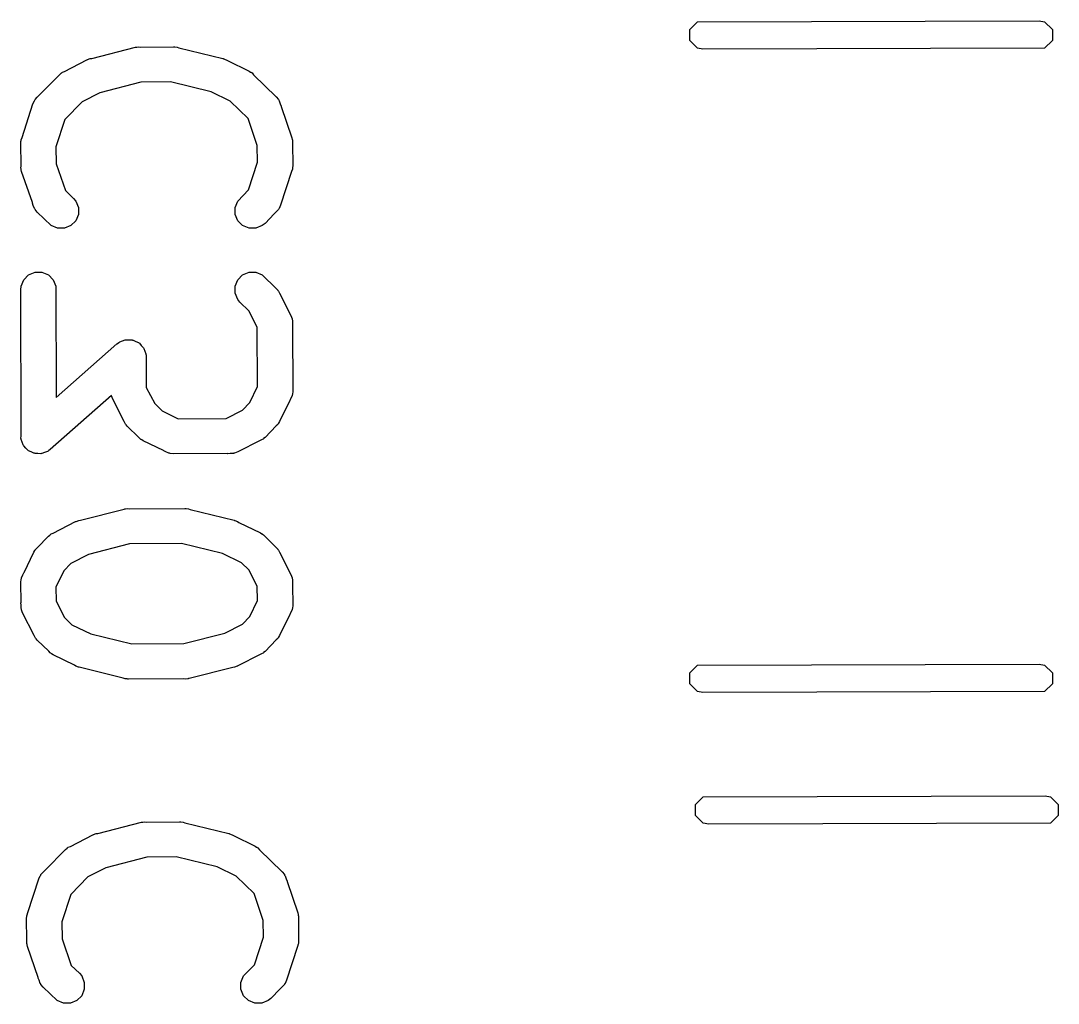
# Model space of a CAD drawing. Extents: x 195 to 310, y -208 to -141.
# Drawn here: x 264.405 to 268.792, y -168.957 to -164.803 of the extents above; entities that cross this region are included whole.
import ezdxf

# ---------------------------------------------------------------- set-up
doc = ezdxf.new("R2010")
doc.units = 0
doc.layers.add('BLACK', color=7, linetype='CONTINUOUS')

msp = doc.modelspace()

# ---------------------------------------------------------------- linework, layer by layer
at = {"layer": 'BLACK', "linetype": 'CONTINUOUS'}
for p, q in [((267.233315, -164.840289), (267.265787, -164.807817)), ((267.265787, -164.807817), (268.711252, -164.80325)), ((268.711252, -164.80325), (268.734213, -164.807817)), ((268.734213, -164.807817), (268.766685, -164.840289)), ((267.233315, -164.886211), (267.233315, -164.840289)), ((268.766685, -164.840289), (268.766685, -164.886211)), ((267.265787, -164.918683), (267.233315, -164.886211)), ((268.766685, -164.886211), (268.734213, -164.918683)), ((264.705501, -164.962851), (264.8902, -164.915334)), ((264.8902, -164.915334), (264.892736, -164.914958)), ((264.892736, -164.914958), (264.893758, -164.914536)), ((264.893758, -164.914536), (264.895719, -164.914518)), ((264.895719, -164.914518), (264.904744, -164.913184)), ((264.904744, -164.913184), (264.912667, -164.914362)), ((264.912667, -164.914362), (265.051247, -164.913095)), ((265.051247, -164.913095), (265.0538, -164.913346)), ((265.0538, -164.913346), (265.054893, -164.913184)), ((265.054893, -164.913184), (265.056764, -164.913638)), ((265.056764, -164.913638), (265.065879, -164.914536)), ((265.065879, -164.914536), (265.073547, -164.917712)), ((265.073547, -164.917712), (265.259913, -164.962953)), ((267.288748, -164.92325), (267.265787, -164.918683)), ((268.734213, -164.918683), (267.288748, -164.92325)), ((264.589823, -165.01732), (264.684373, -164.968632)), ((264.684373, -164.968632), (264.685442, -164.968222)), ((264.685442, -164.968222), (264.685878, -164.9679)), ((264.685878, -164.9679), (264.687121, -164.96758)), ((264.687121, -164.96758), (264.698104, -164.963377)), ((264.698104, -164.963377), (264.705501, -164.962851)), ((265.259913, -164.962953), (265.260992, -164.963338)), ((265.260992, -164.963338), (265.261532, -164.963377)), ((265.261532, -164.963377), (265.262739, -164.963962)), ((265.262739, -164.963962), (265.273759, -164.9679)), ((265.273759, -164.9679), (265.27927, -164.971984)), ((265.27927, -164.971984), (265.370502, -165.016251)), ((264.483158, -165.11847), (264.569643, -165.0303)), ((264.569643, -165.0303), (264.575393, -165.025579)), ((264.575393, -165.025579), (264.576692, -165.024083)), ((264.576692, -165.024083), (264.578102, -165.023356)), ((264.578102, -165.023356), (264.581008, -165.020972)), ((264.581008, -165.020972), (264.589823, -165.01732)), ((265.370502, -165.016251), (265.376798, -165.020214)), ((265.376798, -165.020214), (265.378628, -165.020972)), ((265.378628, -165.020972), (265.379748, -165.02207)), ((265.379748, -165.02207), (265.382945, -165.024083)), ((265.382945, -165.024083), (265.389468, -165.031605)), ((265.389468, -165.031605), (265.485233, -165.125538)), ((264.912645, -165.063056), (264.739215, -165.107674)), ((265.037417, -165.061914), (264.912645, -165.063056)), ((265.21054, -165.10394), (265.037417, -165.061914)), ((264.474826, -165.126964), (264.481455, -165.119322)), ((264.481455, -165.119322), (264.483158, -165.11847)), ((264.739215, -165.107674), (264.66408, -165.146365)), ((265.29035, -165.142666), (265.21054, -165.10394)), ((264.410138, -165.297432), (264.456287, -165.154854)), ((264.456287, -165.154854), (264.462281, -165.141429)), ((264.462281, -165.141429), (264.464046, -165.139393)), ((264.464046, -165.139393), (264.465078, -165.136903)), ((264.465078, -165.136903), (264.474826, -165.126964)), ((264.66408, -165.146365), (264.59129, -165.220574)), ((265.366076, -165.216943), (265.29035, -165.142666)), ((265.485233, -165.125538), (265.494561, -165.136903)), ((265.494561, -165.136903), (265.495592, -165.139393)), ((265.495592, -165.139393), (265.497357, -165.141428)), ((265.497357, -165.141428), (265.501802, -165.154386)), ((265.501802, -165.154386), (265.505759, -165.163939)), ((265.505759, -165.163939), (265.505759, -165.165919)), ((265.505759, -165.165919), (265.55097, -165.29771)), ((264.59129, -165.220574), (264.553767, -165.336501)), ((265.404934, -165.330213), (265.366076, -165.216943)), ((264.404819, -165.321428), (264.405548, -165.314022)), ((264.406069, -165.416745), (264.404819, -165.321428)), ((264.405408, -165.312048), (264.405889, -165.310561)), ((264.405548, -165.314022), (264.405408, -165.312048)), ((264.405889, -165.310561), (264.40626, -165.306796)), ((264.40626, -165.306796), (264.410138, -165.297432)), ((264.553767, -165.336501), (264.554703, -165.407879)), ((265.40587, -165.401592), (265.404934, -165.330213)), ((265.55097, -165.29771), (265.552619, -165.304965)), ((265.552619, -165.304965), (265.553378, -165.306796)), ((265.553378, -165.306796), (265.553398, -165.308392)), ((265.553398, -165.308392), (265.55423, -165.312047)), ((265.55423, -165.312047), (265.553568, -165.321347)), ((265.553568, -165.321347), (265.554819, -165.416666)), ((264.405408, -165.426046), (264.406069, -165.416745)), ((264.406239, -165.4297), (264.405408, -165.426046)), ((264.554703, -165.407879), (264.593368, -165.520587)), ((265.368262, -165.517784), (265.40587, -165.401592)), ((265.553748, -165.427534), (265.553378, -165.431298)), ((265.55423, -165.426047), (265.553748, -165.427534)), ((265.554819, -165.416666), (265.554089, -165.424072)), ((265.554089, -165.424072), (265.55423, -165.426047)), ((264.40626, -165.431298), (264.406239, -165.4297)), ((264.407018, -165.433129), (264.40626, -165.431298)), ((264.408668, -165.440383), (264.407018, -165.433129)), ((264.453879, -165.572173), (264.408668, -165.440383)), ((265.5495, -165.440658), (265.503351, -165.58324)), ((265.553378, -165.431298), (265.5495, -165.440658)), ((264.593368, -165.520587), (264.62809, -165.554109)), ((264.62809, -165.554109), (264.637417, -165.565474)), ((265.32222, -165.565474), (265.368262, -165.517784)), ((264.453879, -165.574154), (264.453879, -165.572173)), ((264.457834, -165.583703), (264.453879, -165.574154)), ((264.462281, -165.596665), (264.457834, -165.583703)), ((264.464046, -165.5987), (264.462281, -165.596665)), ((264.465078, -165.601191), (264.464046, -165.5987)), ((264.474405, -165.612556), (264.465078, -165.601191)), ((264.637417, -165.565474), (264.648616, -165.59251)), ((264.648616, -165.59251), (264.648616, -165.621773)), ((265.311021, -165.59251), (265.32222, -165.565474)), ((265.311021, -165.621773), (265.311021, -165.59251)), ((265.49456, -165.601191), (265.483466, -165.612681)), ((265.49559, -165.598702), (265.49456, -165.601191)), ((265.497357, -165.596666), (265.49559, -165.598702)), ((265.503351, -165.58324), (265.497357, -165.596666)), ((264.533389, -165.669502), (264.474405, -165.612556)), ((264.648616, -165.621773), (264.637417, -165.648809)), ((265.322219, -165.648809), (265.311021, -165.621773)), ((265.477027, -165.61935), (265.437612, -165.660176)), ((265.478183, -165.618773), (265.477027, -165.61935)), ((265.483466, -165.612681), (265.478183, -165.618773)), ((264.560425, -165.680701), (264.533389, -165.669502)), ((264.589688, -165.680701), (264.560425, -165.680701)), ((264.616724, -165.669502), (264.589688, -165.680701)), ((264.637417, -165.648809), (264.616724, -165.669502)), ((265.342912, -165.669502), (265.322219, -165.648809)), ((265.369948, -165.680701), (265.342912, -165.669502)), ((265.399211, -165.680701), (265.369948, -165.680701)), ((265.426247, -165.669503), (265.399211, -165.680701)), ((265.437612, -165.660176), (265.426247, -165.669503)), ((264.438151, -165.878116), (264.465187, -165.866917)), ((264.465187, -165.866917), (264.494451, -165.866917)), ((264.494451, -165.866917), (264.521487, -165.878116)), ((265.342912, -165.878116), (265.369948, -165.866917)), ((265.369948, -165.866917), (265.399211, -165.866917)), ((265.399211, -165.866917), (265.426247, -165.878115)), ((264.40626, -165.925844), (264.417459, -165.898808)), ((264.417459, -165.898808), (264.438151, -165.878116)), ((264.521487, -165.878116), (264.542179, -165.898808)), ((264.542179, -165.898808), (264.553378, -165.925844)), ((265.311021, -165.925845), (265.322219, -165.898809)), ((265.322219, -165.898809), (265.342912, -165.878116)), ((265.426247, -165.878115), (265.485232, -165.935061)), ((264.404819, -165.940476), (264.40626, -165.925844)), ((264.406222, -166.557639), (264.404819, -165.940476)), ((264.553378, -165.925844), (264.554446, -166.395823)), ((265.311021, -165.955108), (265.311021, -165.925845)), ((265.32222, -165.982144), (265.311021, -165.955108)), ((265.485232, -165.935061), (265.48995, -165.94081)), ((265.48995, -165.94081), (265.49145, -165.942111)), ((265.49145, -165.942111), (265.492177, -165.943524)), ((265.492177, -165.943524), (265.49456, -165.946427)), ((265.49456, -165.946427), (265.498209, -165.955237)), ((265.331548, -165.99351), (265.32222, -165.982144)), ((265.369504, -166.030154), (265.331548, -165.99351)), ((265.498209, -165.955237), (265.546901, -166.049792)), ((265.404893, -166.098876), (265.369504, -166.030154)), ((265.546901, -166.049792), (265.552156, -166.063523)), ((265.552156, -166.063523), (265.552347, -166.066212)), ((265.552347, -166.066212), (265.553378, -166.068701)), ((265.553378, -166.068701), (265.553439, -166.081592)), ((265.553439, -166.081592), (265.55423, -166.092713)), ((265.406094, -166.349195), (265.404893, -166.098876)), ((265.55423, -166.092713), (265.553503, -166.094892)), ((265.553503, -166.094892), (265.554819, -166.369047)), ((264.554446, -166.395823), (264.811383, -166.169747)), ((264.811383, -166.169747), (264.817707, -166.165225)), ((264.817707, -166.165225), (264.819103, -166.16383)), ((264.819103, -166.16383), (264.820426, -166.163281)), ((264.820426, -166.163281), (264.823344, -166.161196)), ((264.823344, -166.161196), (264.834881, -166.157294)), ((264.834881, -166.157294), (264.846139, -166.152631)), ((264.846139, -166.152631), (264.84867, -166.152631)), ((264.84867, -166.152631), (264.851065, -166.151821)), ((264.851065, -166.151821), (264.863218, -166.152631)), ((264.863218, -166.152631), (264.875403, -166.152631)), ((264.875403, -166.152631), (264.877739, -166.153598)), ((264.877739, -166.153598), (264.880263, -166.153767)), ((264.880263, -166.153767), (264.891188, -166.159169)), ((264.891188, -166.159169), (264.902439, -166.16383)), ((264.902439, -166.16383), (264.904225, -166.165616)), ((264.904225, -166.165616), (264.906495, -166.166739)), ((264.906495, -166.166739), (264.91452, -166.175911)), ((264.91452, -166.175911), (264.923131, -166.184522)), ((264.923131, -166.184522), (264.924099, -166.186858)), ((264.924099, -166.186858), (264.925765, -166.188763)), ((264.925765, -166.188763), (264.929666, -166.2003)), ((264.929666, -166.2003), (264.93433, -166.211558)), ((264.93433, -166.211558), (264.934353, -166.214159)), ((264.934353, -166.214159), (264.93514, -166.216484)), ((264.93514, -166.216484), (264.934467, -166.226575)), ((264.934467, -166.226575), (264.935627, -166.353369)), ((265.372767, -166.41788), (265.406094, -166.349195)), ((264.788368, -166.38793), (264.529207, -166.615966)), ((264.788434, -166.388856), (264.788368, -166.38793)), ((264.793689, -166.402588), (264.788434, -166.388856)), ((264.935627, -166.353369), (264.971085, -166.422226)), ((265.552156, -166.388857), (265.545848, -166.401855)), ((265.552347, -166.386167), (265.552156, -166.388857)), ((265.553378, -166.383679), (265.552347, -166.386167)), ((265.554819, -166.369047), (265.553378, -166.383679)), ((264.842381, -166.497144), (264.793689, -166.402588)), ((264.971085, -166.422226), (265.002413, -166.452471)), ((265.342521, -166.449207), (265.372767, -166.41788)), ((265.540957, -166.411936), (265.499282, -166.497826)), ((265.542179, -166.410715), (265.540957, -166.411936)), ((265.545848, -166.401855), (265.542179, -166.410715)), ((265.002413, -166.452471), (265.071034, -166.485767)), ((265.27377, -166.484611), (265.342521, -166.449207)), ((264.84603, -166.505953), (264.842381, -166.497144)), ((264.848412, -166.508855), (264.84603, -166.505953)), ((264.84914, -166.510269), (264.848412, -166.508855)), ((264.850638, -166.511568), (264.84914, -166.510269)), ((264.855357, -166.517318), (264.850638, -166.511568)), ((264.904392, -166.564659), (264.855357, -166.517318)), ((265.071034, -166.485767), (265.27377, -166.484611)), ((265.484953, -166.515902), (265.437612, -166.564938)), ((265.49145, -166.510269), (265.484953, -166.515902)), ((265.493429, -166.507123), (265.49145, -166.510269)), ((265.49456, -166.505953), (265.493429, -166.507123)), ((265.495317, -166.504125), (265.49456, -166.505953)), ((265.499282, -166.497826), (265.495317, -166.504125)), ((264.40545, -166.569229), (264.406222, -166.557639)), ((264.406254, -166.571606), (264.40545, -166.569229)), ((264.910025, -166.571154), (264.904392, -166.564659)), ((265.437612, -166.564938), (265.431863, -166.569655)), ((264.40626, -166.574155), (264.406254, -166.571606)), ((264.410923, -166.585412), (264.40626, -166.574155)), ((264.414825, -166.59695), (264.410923, -166.585412)), ((264.41649, -166.598854), (264.414825, -166.59695)), ((264.417459, -166.601191), (264.41649, -166.598854)), ((264.426069, -166.609801), (264.417459, -166.601191)), ((264.434095, -166.618974), (264.426069, -166.609801)), ((264.91317, -166.573133), (264.910025, -166.571154)), ((264.914341, -166.574264), (264.91317, -166.573133)), ((264.916168, -166.575021), (264.914341, -166.574264)), ((264.922468, -166.578986), (264.916168, -166.575021)), ((265.008357, -166.620661), (264.922468, -166.578986)), ((265.417435, -166.577914), (265.322883, -166.626605)), ((265.426247, -166.574265), (265.417435, -166.577914)), ((265.429151, -166.571881), (265.426247, -166.574265)), ((265.430564, -166.571154), (265.429151, -166.571881)), ((265.431863, -166.569655), (265.430564, -166.571154)), ((264.436364, -166.620096), (264.434095, -166.618974)), ((264.438151, -166.621883), (264.436364, -166.620096)), ((264.449401, -166.626543), (264.438151, -166.621883)), ((264.460327, -166.631946), (264.449401, -166.626543)), ((264.46285, -166.632114), (264.460327, -166.631946)), ((264.465187, -166.633082), (264.46285, -166.632114)), ((264.477372, -166.633082), (264.465187, -166.633082)), ((264.489525, -166.633892), (264.477372, -166.633082)), ((264.49192, -166.633082), (264.489525, -166.633892)), ((264.494451, -166.633082), (264.49192, -166.633082)), ((264.505708, -166.628418), (264.494451, -166.633082)), ((264.517246, -166.624517), (264.505708, -166.628418)), ((264.520163, -166.622431), (264.517246, -166.624517)), ((264.521487, -166.621883), (264.520163, -166.622431)), ((264.522882, -166.620487), (264.521487, -166.621883)), ((264.529207, -166.615966), (264.522882, -166.620487)), ((265.009579, -166.621883), (265.008357, -166.620661)), ((265.018438, -166.625552), (265.009579, -166.621883)), ((265.031437, -166.63186), (265.018438, -166.625552)), ((265.034126, -166.632051), (265.031437, -166.63186)), ((265.036615, -166.633082), (265.034126, -166.632051)), ((265.051247, -166.634523), (265.036615, -166.633082)), ((265.277851, -166.63323), (265.051247, -166.634523)), ((265.279961, -166.633934), (265.277851, -166.63323)), ((265.290903, -166.633156), (265.279961, -166.633934)), ((265.303974, -166.633082), (265.290903, -166.633156)), ((265.306463, -166.63205), (265.303974, -166.633082)), ((265.309151, -166.63186), (265.306463, -166.63205)), ((265.322883, -166.626605), (265.309151, -166.63186)), ((264.657882, -166.915232), (264.842581, -166.867715)), ((264.842581, -166.867715), (264.845117, -166.867339)), ((264.845117, -166.867339), (264.846139, -166.866917)), ((264.846139, -166.866917), (264.848053, -166.866906)), ((264.848053, -166.866906), (264.857125, -166.865565)), ((264.857125, -166.865565), (264.86547, -166.866806)), ((264.86547, -166.866806), (265.098866, -166.865476)), ((265.098866, -166.865476), (265.101419, -166.865727)), ((265.101419, -166.865727), (265.102512, -166.865565)), ((265.102512, -166.865565), (265.104383, -166.866019)), ((265.104383, -166.866019), (265.113498, -166.866917)), ((265.113498, -166.866917), (265.121166, -166.870093)), ((265.121166, -166.870093), (265.307532, -166.915334)), ((264.638259, -166.920281), (264.639502, -166.919961)), ((264.639502, -166.919961), (264.650485, -166.915758)), ((264.650485, -166.915758), (264.657882, -166.915232)), ((265.307532, -166.915334), (265.308611, -166.915719)), ((265.308611, -166.915719), (265.309151, -166.915758)), ((265.309151, -166.915758), (265.310358, -166.916343)), ((265.310358, -166.916343), (265.321378, -166.920281)), ((264.542199, -166.969704), (264.636754, -166.921013)), ((264.636754, -166.921013), (264.637823, -166.920603)), ((264.637823, -166.920603), (264.638259, -166.920281)), ((265.321378, -166.920281), (265.326889, -166.924365)), ((265.326889, -166.924365), (265.418121, -166.968632)), ((264.474682, -167.031716), (264.522024, -166.982681)), ((264.522024, -166.982681), (264.527773, -166.977962)), ((264.527773, -166.977962), (264.529073, -166.976464)), ((264.529073, -166.976464), (264.530486, -166.975736)), ((264.530486, -166.975736), (264.533389, -166.973354)), ((264.533389, -166.973354), (264.542199, -166.969704)), ((265.418121, -166.968632), (265.424417, -166.972595)), ((265.424417, -166.972595), (265.426247, -166.973353)), ((265.426247, -166.973353), (265.427418, -166.974484)), ((265.427418, -166.974484), (265.430564, -166.976464)), ((265.430564, -166.976464), (265.436195, -166.982957)), ((265.436195, -166.982957), (265.485232, -167.030299)), ((264.418681, -167.13568), (264.460356, -167.049792)), ((264.460356, -167.049792), (264.46432, -167.043492)), ((264.46432, -167.043492), (264.465078, -167.041665)), ((264.465078, -167.041665), (264.466208, -167.040494)), ((264.466208, -167.040494), (264.468188, -167.037349)), ((264.468188, -167.037349), (264.474682, -167.031716)), ((264.864968, -167.015452), (264.691596, -167.060055)), ((265.084641, -167.014199), (264.864968, -167.015452)), ((265.258159, -167.056321), (265.084641, -167.014199)), ((265.485232, -167.030299), (265.48995, -167.036048)), ((265.48995, -167.036048), (265.49145, -167.037349)), ((265.49145, -167.037349), (265.492177, -167.038762)), ((265.492177, -167.038762), (265.49456, -167.041665)), ((265.49456, -167.041665), (265.498209, -167.050475)), ((265.498209, -167.050475), (265.546901, -167.14503)), ((264.691596, -167.060055), (264.617115, -167.098409)), ((265.338176, -167.095147), (265.258159, -167.056321)), ((265.369504, -167.125392), (265.338176, -167.095147)), ((264.413786, -167.145768), (264.417459, -167.136903)), ((264.417459, -167.136903), (264.418681, -167.13568)), ((264.586871, -167.129736), (264.553822, -167.197846)), ((264.617115, -167.098409), (264.586871, -167.129736)), ((265.405026, -167.194372), (265.369504, -167.125392)), ((264.404819, -167.178571), (264.40626, -167.163939)), ((264.405924, -167.262877), (264.404819, -167.178571)), ((264.40626, -167.163939), (264.407291, -167.161449)), ((264.407291, -167.161449), (264.407482, -167.158762)), ((264.407482, -167.158762), (264.413786, -167.145768)), ((265.546901, -167.14503), (265.552156, -167.158761)), ((265.552156, -167.158761), (265.552347, -167.16145)), ((265.552347, -167.16145), (265.553378, -167.163939)), ((265.553378, -167.163939), (265.553571, -167.17868)), ((265.553571, -167.17868), (265.55423, -167.187951)), ((264.553822, -167.197846), (264.554611, -167.258007)), ((265.405815, -167.254533), (265.405026, -167.194372)), ((265.55423, -167.187951), (265.553713, -167.189501)), ((265.553713, -167.189501), (265.554819, -167.273809)), ((264.405408, -167.264428), (264.405924, -167.262877)), ((264.406066, -167.273697), (264.405408, -167.264428)), ((264.554611, -167.258007), (264.590133, -167.326988)), ((265.372767, -167.322642), (265.405815, -167.254533)), ((264.40626, -167.288441), (264.406066, -167.273697)), ((264.407291, -167.29093), (264.40626, -167.288441)), ((264.407482, -167.293618), (264.407291, -167.29093)), ((264.412737, -167.30735), (264.407482, -167.293618)), ((264.461429, -167.401906), (264.412737, -167.30735)), ((265.545848, -167.306617), (265.542179, -167.315477)), ((265.552156, -167.293619), (265.545848, -167.306617)), ((265.552347, -167.290929), (265.552156, -167.293619)), ((265.553378, -167.288441), (265.552347, -167.290929)), ((265.554819, -167.273809), (265.553378, -167.288441)), ((264.590133, -167.326988), (264.621461, -167.357233)), ((264.621461, -167.357233), (264.701477, -167.396058)), ((265.26804, -167.392324), (265.342521, -167.353969)), ((265.342521, -167.353969), (265.372767, -167.322642)), ((265.540957, -167.316698), (265.499282, -167.402588)), ((265.542179, -167.315477), (265.540957, -167.316698)), ((264.465078, -167.410715), (264.461429, -167.401906)), ((264.701477, -167.396058), (264.874995, -167.43818)), ((265.094668, -167.436927), (265.26804, -167.392324)), ((265.499282, -167.402588), (265.495317, -167.408887)), ((264.46746, -167.413617), (264.465078, -167.410715)), ((264.468188, -167.415031), (264.46746, -167.413617)), ((264.469686, -167.41633), (264.468188, -167.415031)), ((264.474405, -167.42208), (264.469686, -167.41633)), ((264.52344, -167.469421), (264.474405, -167.42208)), ((264.874995, -167.43818), (265.094668, -167.436927)), ((265.484953, -167.420664), (265.437612, -167.4697)), ((265.49145, -167.415031), (265.484953, -167.420664)), ((265.493429, -167.411885), (265.49145, -167.415031)), ((265.49456, -167.410715), (265.493429, -167.411885)), ((265.495317, -167.408887), (265.49456, -167.410715)), ((264.529073, -167.475916), (264.52344, -167.469421)), ((264.532218, -167.477895), (264.529073, -167.475916)), ((264.533389, -167.479026), (264.532218, -167.477895)), ((264.535216, -167.479783), (264.533389, -167.479026)), ((264.541516, -167.483748), (264.535216, -167.479783)), ((264.632748, -167.528016), (264.541516, -167.483748)), ((265.417435, -167.482676), (265.322883, -167.531367)), ((265.426247, -167.479027), (265.417435, -167.482676)), ((265.429151, -167.476643), (265.426247, -167.479027)), ((265.430564, -167.475916), (265.429151, -167.476643)), ((265.431863, -167.474417), (265.430564, -167.475916)), ((265.437612, -167.4697), (265.431863, -167.474417)), ((264.638259, -167.532099), (264.632748, -167.528016)), ((264.649274, -167.536034), (264.638259, -167.532099)), ((265.320133, -167.532419), (265.309151, -167.536622)), ((265.321378, -167.532099), (265.320133, -167.532419)), ((265.321813, -167.531776), (265.321378, -167.532099)), ((265.322883, -167.531367), (265.321813, -167.531776)), ((267.233315, -167.560289), (267.265787, -167.527817)), ((267.265787, -167.527817), (268.711252, -167.52325)), ((268.711252, -167.52325), (268.734213, -167.527817)), ((268.734213, -167.527817), (268.766685, -167.560289)), ((264.650485, -167.536622), (264.649274, -167.536034)), ((264.651025, -167.53666), (264.650485, -167.536622)), ((264.652105, -167.537046), (264.651025, -167.53666)), ((264.83847, -167.582286), (264.652105, -167.537046)), ((265.301754, -167.537147), (265.117056, -167.584665)), ((265.309151, -167.536622), (265.301754, -167.537147)), ((267.233315, -167.606211), (267.233315, -167.560289)), ((268.766685, -167.560289), (268.766685, -167.606211)), ((264.846139, -167.585463), (264.83847, -167.582286)), ((264.855253, -167.58636), (264.846139, -167.585463)), ((264.857125, -167.586815), (264.855253, -167.58636)), ((264.858217, -167.586652), (264.857125, -167.586815)), ((264.860771, -167.586904), (264.858217, -167.586652)), ((265.094166, -167.585573), (264.860771, -167.586904)), ((265.102512, -167.586815), (265.094166, -167.585573)), ((265.111583, -167.585473), (265.102512, -167.586815)), ((265.113498, -167.585463), (265.111583, -167.585473)), ((265.114519, -167.58504), (265.113498, -167.585463)), ((265.117056, -167.584665), (265.114519, -167.58504)), ((267.265787, -167.638683), (267.233315, -167.606211)), ((268.766685, -167.606211), (268.734213, -167.638683)), ((267.288748, -167.64325), (267.265787, -167.638683)), ((268.734213, -167.638683), (267.288748, -167.64325)), ((267.258315, -168.117039), (267.290787, -168.084567)), ((267.290787, -168.084567), (268.736252, -168.08)), ((268.736252, -168.08), (268.759213, -168.084567)), ((268.759213, -168.084567), (268.791685, -168.117039)), ((267.258315, -168.162961), (267.258315, -168.117039)), ((268.791685, -168.117039), (268.791685, -168.162961)), ((264.730501, -168.239601), (264.9152, -168.192084)), ((264.9152, -168.192084), (264.917736, -168.191708)), ((264.917736, -168.191708), (264.918758, -168.191286)), ((264.918758, -168.191286), (264.920719, -168.191268)), ((264.920719, -168.191268), (264.929744, -168.189934)), ((264.929744, -168.189934), (264.937667, -168.191112)), ((264.937667, -168.191112), (265.076247, -168.189845)), ((265.076247, -168.189845), (265.0788, -168.190096)), ((265.0788, -168.190096), (265.079893, -168.189934)), ((265.079893, -168.189934), (265.081764, -168.190388)), ((265.081764, -168.190388), (265.090879, -168.191286)), ((265.090879, -168.191286), (265.098547, -168.194462)), ((267.290787, -168.195433), (267.258315, -168.162961)), ((268.791685, -168.162961), (268.759213, -168.195433)), ((265.098547, -168.194462), (265.284913, -168.239703)), ((267.313748, -168.2), (267.290787, -168.195433)), ((268.759213, -168.195433), (267.313748, -168.2)), ((264.614823, -168.29407), (264.709373, -168.245382)), ((264.709373, -168.245382), (264.710442, -168.244972)), ((264.710442, -168.244972), (264.710878, -168.24465)), ((264.710878, -168.24465), (264.712121, -168.24433)), ((264.712121, -168.24433), (264.723104, -168.240127)), ((264.723104, -168.240127), (264.730501, -168.239601)), ((265.284913, -168.239703), (265.285992, -168.240088)), ((265.285992, -168.240088), (265.286532, -168.240127)), ((265.286532, -168.240127), (265.287739, -168.240712)), ((265.287739, -168.240712), (265.298759, -168.24465)), ((265.298759, -168.24465), (265.30427, -168.248734)), ((265.30427, -168.248734), (265.395502, -168.293001)), ((264.508158, -168.39522), (264.594643, -168.30705)), ((264.594643, -168.30705), (264.600393, -168.302329)), ((264.600393, -168.302329), (264.601692, -168.300833)), ((264.601692, -168.300833), (264.603102, -168.300106)), ((264.603102, -168.300106), (264.606008, -168.297722)), ((264.606008, -168.297722), (264.614823, -168.29407)), ((265.395502, -168.293001), (265.401798, -168.296964)), ((265.401798, -168.296964), (265.403628, -168.297722)), ((265.403628, -168.297722), (265.404748, -168.29882)), ((265.404748, -168.29882), (265.407945, -168.300833)), ((265.407945, -168.300833), (265.414468, -168.308355)), ((265.414468, -168.308355), (265.510233, -168.402288)), ((264.937645, -168.339806), (264.764215, -168.384424)), ((265.062417, -168.338664), (264.937645, -168.339806)), ((265.23554, -168.38069), (265.062417, -168.338664)), ((264.490078, -168.413653), (264.499826, -168.403714)), ((264.499826, -168.403714), (264.506455, -168.396072)), ((264.506455, -168.396072), (264.508158, -168.39522)), ((264.764215, -168.384424), (264.68908, -168.423115)), ((265.31535, -168.419416), (265.23554, -168.38069)), ((265.510233, -168.402288), (265.519561, -168.413653)), ((264.435138, -168.574182), (264.481287, -168.431604)), ((264.481287, -168.431604), (264.487281, -168.418179)), ((264.487281, -168.418179), (264.489046, -168.416143)), ((264.489046, -168.416143), (264.490078, -168.413653)), ((264.68908, -168.423115), (264.61629, -168.497324)), ((265.391076, -168.493693), (265.31535, -168.419416)), ((265.519561, -168.413653), (265.520592, -168.416143)), ((265.520592, -168.416143), (265.522357, -168.418178)), ((265.522357, -168.418178), (265.526802, -168.431136)), ((265.526802, -168.431136), (265.530759, -168.440689)), ((265.530759, -168.440689), (265.530759, -168.442669)), ((265.530759, -168.442669), (265.57597, -168.57446)), ((264.61629, -168.497324), (264.578767, -168.613251)), ((265.429934, -168.606963), (265.391076, -168.493693)), ((264.430889, -168.587311), (264.43126, -168.583546)), ((264.43126, -168.583546), (264.435138, -168.574182)), ((265.57597, -168.57446), (265.577619, -168.581715)), ((265.577619, -168.581715), (265.578378, -168.583546)), ((265.578378, -168.583546), (265.578398, -168.585142)), ((265.578398, -168.585142), (265.57923, -168.588797)), ((264.429819, -168.598178), (264.430548, -168.590772)), ((264.431069, -168.693495), (264.429819, -168.598178)), ((264.430408, -168.588798), (264.430889, -168.587311)), ((264.430548, -168.590772), (264.430408, -168.588798)), ((264.578767, -168.613251), (264.579703, -168.684629)), ((265.43087, -168.678342), (265.429934, -168.606963)), ((265.57923, -168.588797), (265.578568, -168.598097)), ((265.578568, -168.598097), (265.579819, -168.693416)), ((264.430408, -168.702796), (264.431069, -168.693495)), ((264.431239, -168.70645), (264.430408, -168.702796)), ((264.43126, -168.708048), (264.431239, -168.70645)), ((264.432018, -168.709879), (264.43126, -168.708048)), ((264.433668, -168.717133), (264.432018, -168.709879)), ((264.478879, -168.848923), (264.433668, -168.717133)), ((264.579703, -168.684629), (264.618368, -168.797337)), ((265.393262, -168.794534), (265.43087, -168.678342)), ((265.5745, -168.717408), (265.528351, -168.85999)), ((265.578378, -168.708048), (265.5745, -168.717408)), ((265.578748, -168.704284), (265.578378, -168.708048)), ((265.57923, -168.702797), (265.578748, -168.704284)), ((265.579819, -168.693416), (265.579089, -168.700822)), ((265.579089, -168.700822), (265.57923, -168.702797)), ((264.618368, -168.797337), (264.65309, -168.830859)), ((265.34722, -168.842224), (265.393262, -168.794534)), ((264.478879, -168.850904), (264.478879, -168.848923)), ((264.65309, -168.830859), (264.662417, -168.842224)), ((264.662417, -168.842224), (264.673616, -168.86926)), ((265.336021, -168.86926), (265.34722, -168.842224)), ((264.482834, -168.860453), (264.478879, -168.850904)), ((264.487281, -168.873415), (264.482834, -168.860453)), ((264.489046, -168.87545), (264.487281, -168.873415)), ((264.490078, -168.877941), (264.489046, -168.87545)), ((264.499405, -168.889306), (264.490078, -168.877941)), ((264.558389, -168.946252), (264.499405, -168.889306)), ((264.673616, -168.86926), (264.673616, -168.898523)), ((265.336021, -168.898523), (265.336021, -168.86926)), ((265.508466, -168.889431), (265.503183, -168.895523)), ((265.51956, -168.877941), (265.508466, -168.889431)), ((265.52059, -168.875452), (265.51956, -168.877941)), ((265.522357, -168.873416), (265.52059, -168.875452)), ((265.528351, -168.85999), (265.522357, -168.873416)), ((264.662417, -168.925559), (264.641724, -168.946252)), ((264.673616, -168.898523), (264.662417, -168.925559)), ((265.347219, -168.925559), (265.336021, -168.898523)), ((265.367912, -168.946252), (265.347219, -168.925559)), ((265.462612, -168.936926), (265.451247, -168.946253)), ((265.502027, -168.8961), (265.462612, -168.936926)), ((265.503183, -168.895523), (265.502027, -168.8961)), ((264.585425, -168.957451), (264.558389, -168.946252)), ((264.614688, -168.957451), (264.585425, -168.957451)), ((264.641724, -168.946252), (264.614688, -168.957451)), ((265.394948, -168.957451), (265.367912, -168.946252)), ((265.424211, -168.957451), (265.394948, -168.957451)), ((265.451247, -168.946253), (265.424211, -168.957451))]:
    msp.add_line(p, q, dxfattribs=at)

doc.saveas('drawing.dxf')
